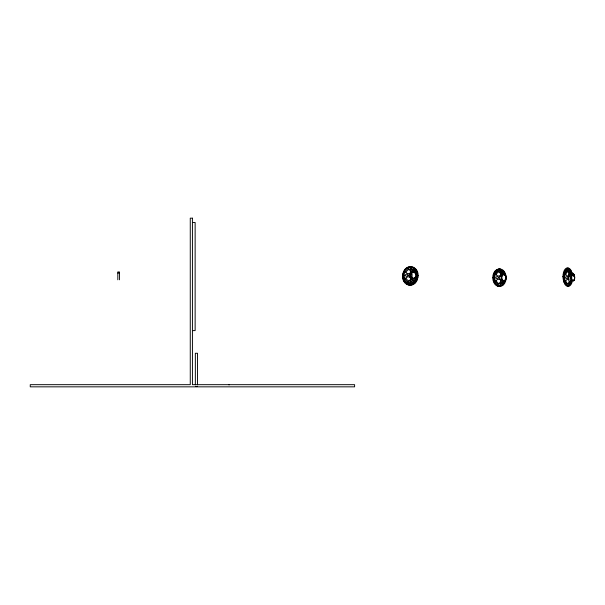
<?xml version="1.0" encoding="UTF-8"?>
<svg xmlns="http://www.w3.org/2000/svg" width="605" height="605" viewBox="0 0 605 605"><rect width="100%" height="100%" fill="white"/><g stroke="black" fill="none" stroke-linecap="round" stroke-linejoin="round"><path stroke-width="0.91" d="M499.677 285.832C498.664 286.346 500.214 285.9 499.42 285.416M567.535 269.52L567.792 269.89M571.808 281.06L570.341 284.206A7.555 3.774 -90 0 1 566.56 284.206L565.183 281.446A7.555 3.774 -90 0 1 565.183 273.891L566.56 271.123A7.555 3.774 -90 0 1 570.341 271.123L571.808 274.277M499.072 285.832L498.603 285.847M498.603 269.505L499.072 269.52M569.169 276.78A3.433 1.717 -90 0 1 569.343 275.948L569.97 274.693A3.433 1.717 -90 0 1 571.271 274.352M493.983 277.839L493.521 277.68L493.975 277.498M505.251 279.623A7.555 5.339 -90 0 1 504.714 281.446L502.763 284.206A7.555 5.339 -90 0 1 497.423 284.206L495.465 281.446A7.555 5.339 -90 0 1 495.465 273.891L497.423 271.123A7.555 5.339 90 0 1 502.763 271.123L504.714 273.891A7.555 5.339 -90 0 1 505.251 275.714M502.657 280.985A3.433 2.428 -90 0 1 500.819 280.637L499.927 279.381A3.433 2.428 -90 0 1 499.927 275.948L500.819 274.693A3.433 2.428 -90 0 1 502.657 274.352M563.58 277.377L563.58 277.975M405.063 271.471L407.46 268.703A7.555 6.542 -90 0 1 414.002 268.703L416.391 271.471A7.555 6.542 -90 0 1 416.391 279.018L414.002 281.786A7.555 6.542 -90 0 1 407.46 281.786L405.063 279.018A7.555 6.542 -90 0 1 405.063 271.471A3.887 3.796 -8.4 0 0 409.532 273.528A3.433 2.972 -90 0 0 409.532 276.961L410.613 278.217M409.532 273.528L410.613 272.273M403.384 275.585L403.293 274.912L403.225 275.585M417.14 274.957L417.586 275.26L417.208 275.585M192.428 222.489L195.135 222.489L195.135 330.61L192.428 330.61M117.816 273.021L119.435 273.021M410.447 273.021L412.065 273.021L412.065 271.94L410.447 271.94L410.447 273.142M500.69 274.224L502.316 274.224M499.42 269.936C500.237 269.429 498.686 268.991 499.677 269.52M413.593 272.273L414.206 272.817M567.792 285.454L567.535 285.832M570.371 274.957L570.371 281.272M568.745 274.617L568.745 281.159M502.316 274.337L502.316 273.142L500.69 273.142L500.69 276.727M500.69 279.298L500.69 280.871M412.065 274.02L412.065 279.797M410.447 274.715L410.447 279.797M229.053 384.432L229.053 384.977M197.51 384.772L197.51 353.267L195.347 353.267L195.347 384.772M119.435 279.797L119.435 271.94L117.816 271.94L117.816 279.797M197.336 386.277A1.081 1.081 0 0 1 195.808 386.277M410.992 276.787A3.086 2.67 -90 0 1 412.285 272.394A3.086 2.67 -90 0 1 415.885 274.451M415.885 276.046A3.086 2.67 -90 0 1 411.967 277.922M410.727 269.081A6.163 5.339 -90 0 1 412.111 269.285M413.404 269.906A6.163 5.339 -90 0 1 415.892 273.649M415.892 276.84A6.163 5.339 -90 0 1 413.404 280.584M412.111 281.204A6.163 5.339 -90 0 1 410.727 281.416M409.351 281.204A6.163 5.339 -90 0 1 406.106 278.33M406.106 272.159A6.163 5.339 -90 0 1 409.351 269.285M411.816 272.273A3.433 2.972 -90 0 1 416.263 274.95A3.433 2.972 -90 0 1 412.285 278.474A3.433 2.972 -90 0 1 411.203 272.817M409.986 276.674A2.783 2.405 -90 0 1 409.744 276.001M409.744 274.564A2.783 2.405 -90 0 1 409.986 273.891M412.875 278.565A3.433 2.972 -90 0 1 411.332 278.565M411.332 271.932A3.433 2.972 -90 0 1 412.875 271.932M405.063 279.018A3.887 3.796 8.4 0 1 409.532 276.961M407.46 268.703A3.887 3.207 24 0 1 410.583 271.887M410.5 278.981A3.887 3.207 -24 0 1 407.46 281.786M414.002 281.786A3.887 2.375 -49.3 0 1 413.412 278.602M415.325 276.863A3.887 1.792 -76.1 0 1 416.391 279.018M416.391 271.471A3.887 1.792 76.1 0 1 415.325 273.634M413.412 271.887A3.887 2.375 49.3 0 1 414.002 268.703M415.075 281.847A8.599 7.449 -90 0 1 404.874 281.166A8.599 7.449 -90 0 1 404.874 269.361A8.599 7.449 -90 0 1 415.075 268.68M415.552 269.18A8.599 7.449 -90 0 1 416.384 270.329M416.732 270.964A8.599 7.449 -90 0 1 417.48 273.036M417.48 277.491A8.599 7.449 -90 0 1 416.732 279.563M416.384 280.191A8.599 7.449 -90 0 1 415.552 281.34M413.57 268.703A7.555 6.542 -90 0 1 415.968 271.471M416.225 272.053A7.555 6.542 -90 0 1 416.618 273.294M416.618 277.203A7.555 6.542 -90 0 1 416.225 278.436M415.968 279.018A7.555 6.542 -90 0 1 413.57 281.786M415.968 274.254A1.528 0.673 85.3 0 1 416.815 275.245A1.528 0.673 -85.3 0 1 415.968 276.243M505.273 279.85A3.086 2.186 -90 0 1 502.188 279.85A3.086 2.186 -90 0 1 502.188 275.487A3.086 2.186 -90 0 1 505.273 275.487M505.621 276.122A3.086 2.186 -90 0 1 505.621 279.207M500.093 271.501A6.163 4.364 -90 0 1 503.867 274.587M503.867 280.75A6.163 4.364 -90 0 1 500.093 283.836M498.959 283.624A6.163 4.364 -90 0 1 496.312 280.75M496.312 274.587A6.163 4.364 -90 0 1 498.959 271.713M500.615 279.669A2.783 1.966 -90 0 1 500.305 279.094M500.305 276.311A2.783 1.966 -90 0 1 500.615 275.736M499.927 275.948A3.887 3.698 46.1 0 1 495.465 273.891M495.465 281.446A3.887 3.698 -46.1 0 1 499.927 279.381M500.819 280.637A3.887 2.866 -40.2 0 1 497.423 284.206M497.423 271.123A3.887 2.866 40.2 0 1 500.819 274.693M502.763 284.206A3.887 1.694 -55.1 0 1 503.035 281.023M504.767 280.372A3.887 0.862 -77.3 0 1 504.714 281.446M504.714 273.891A3.887 0.862 77.3 0 1 504.767 274.957M503.035 274.315A3.887 1.694 55.1 0 1 502.763 271.123M502.15 271.123A7.555 5.339 -90 0 1 504.109 273.891M504.109 281.446A7.555 5.339 -90 0 1 503.262 283.004M495.707 272.326A7.555 5.339 -90 0 1 496.811 271.123M501.363 273.279A1.528 0.976 44.1 0 1 500.237 272.084A1.528 0.976 44.1 0 1 500.494 270.972A1.528 0.817 49.1 0 1 501.855 273.135M573.684 280.342A3.086 1.543 -90 0 1 571.37 277.665A3.086 1.543 -90 0 1 573.684 274.995M574.001 275.487A3.086 1.543 -90 0 1 574.243 276.122M574.243 279.207A3.086 1.543 -90 0 1 574.001 279.85M568.45 271.501A6.163 3.086 -90 0 1 570.628 273.309M570.628 282.028A6.163 3.086 -90 0 1 568.45 283.836M567.649 283.624A6.163 3.086 -90 0 1 565.781 280.75M565.781 274.587A6.163 3.086 -90 0 1 567.649 271.713M569.343 275.948A3.887 3.343 65.1 0 1 565.183 273.891M572.164 281.983A8.599 4.295 -90 0 1 565.675 284.267A8.599 4.295 -90 0 1 565.675 271.093A8.599 4.295 -90 0 1 572.164 273.384M566.56 271.123A3.887 2.329 49.9 0 1 569.645 273.929M569.827 274.315A3.887 2.329 49.9 0 1 569.97 274.693M565.183 281.446A3.887 3.343 -65.1 0 1 568.965 279.298M569.827 281.023A3.887 2.329 -49.9 0 1 566.56 284.206M570.341 284.206A3.887 0.892 -58 0 1 571.46 281.023M571.46 274.315A3.887 0.892 58 0 1 570.341 271.123M568.813 285.991A8.599 4.295 -90 0 1 563.399 277.68A8.599 4.295 -90 0 1 568.813 269.376M571.271 280.985A3.433 1.717 -90 0 1 570.386 280.985M569.592 271.123A7.555 3.774 -90 0 1 570.379 272.326M570.379 283.004A7.555 3.774 -90 0 1 569.592 284.206M417.805 276.606A8.599 7.449 -90 0 1 406.636 284.048M405.093 282.679A8.599 7.449 -90 0 1 403.361 279.54M403.172 278.829A8.599 7.449 -90 0 1 402.945 277.347M402.945 275.857A8.599 7.449 -90 0 1 403.172 274.375M407.914 282.815A3.887 3.207 -24 0 1 407.074 283.125M413.185 283.125A7.555 6.542 -90 0 1 403.399 277.241M417.352 277.347A8.599 7.449 -90 0 1 417.125 278.829M416.928 279.54A8.599 7.449 -90 0 1 406.787 284.395A8.599 7.449 -90 0 1 403.482 272.303M494.179 281.983A8.599 6.08 90 0 0 501.023 285.991A8.599 6.08 -90 0 1 493.393 277.68C492.81 276.553 492.886 278.799 493.37 277.672A8.599 6.08 -90 0 1 501.046 269.376A8.599 6.08 90 0 0 494.179 273.384M500.418 285.991A8.599 6.08 -90 0 1 492.757 277.68A8.599 6.08 -90 0 1 500.418 269.376M495.056 283.004A7.555 5.339 -90 0 1 495.056 272.326M572.769 273.46A3.086 1.543 -90 0 1 574.311 276.546M572.466 273.46A3.086 1.543 -90 0 1 574.009 276.546M572.466 273.112A3.433 1.717 -90 0 1 574.183 276.546M566.908 268.257A8.599 4.295 -90 0 1 572.171 274.337M566.121 270.004A3.887 2.329 49.9 0 1 566.469 270.14M565.123 284.01A8.599 4.295 -90 0 1 563.55 272.258A8.599 4.295 -90 0 1 569.426 269.112M563.55 277.854A7.555 3.774 -90 0 1 568.246 269.248M563.066 276.47L563.278 276.878L563.066 276.47M564.238 277.589L564.457 278.005L564.238 277.589M568.277 269.52L568.496 269.928L568.277 269.52M567.104 268.378L567.308 268.809L567.104 268.378M568.284 285.658L568.488 286.082L568.284 285.658M499.851 269.52C500.131 270.775 500.577 268.628 499.851 269.52M494.141 277.589C494.406 278.845 494.882 276.727 494.141 277.589M402.643 276.508L403.195 276.757L402.643 276.508M410.008 267.092L410.553 267.342L410.008 267.092M410.432 267.092L410.984 267.342L410.462 267.009M403.444 275.169L403.989 275.419L403.444 275.169M409.638 284.584L410.182 284.834L409.638 284.584M410.069 284.584L410.613 284.834L410.092 284.501M499.851 285.658C500.078 286.921 500.637 284.811 499.851 285.658M410.008 283.238L410.545 283.503L410.008 283.238M410.44 283.238L410.977 283.503L410.44 283.238M417.427 275.162L417.972 275.434L417.427 275.162M192.428 218.163L190.265 218.163L190.265 384.674L30.25 384.674L30.25 386.837L354.606 386.837L354.606 384.674L192.428 384.674L192.428 218.163M570.371 273.422L568.745 273.422L568.745 274.504L570.371 274.504L570.371 273.422M415.794 276.787A3.086 2.67 -90 0 0 413.48 272.159A3.086 2.67 -90 0 0 411.158 276.787A3.086 2.67 -90 0 0 415.794 276.787M412.277 280.697A1.528 1.044 -40.8 0 0 411.816 279.533A1.528 1.157 -32.5 0 0 411.014 281.938A1.528 1.044 -40.8 0 0 412.277 280.697M404.269 270.964A8.599 7.449 90 0 0 410.712 283.858A8.599 7.449 90 0 0 417.163 270.964A8.599 7.449 90 0 0 404.269 270.964M408.103 275.245A1.528 1.52 -41.4 0 0 405.214 275.245A1.528 1.52 41.4 0 0 408.103 275.245M411.014 268.552A1.528 1.157 32.5 0 0 411.816 270.957A1.528 1.044 40.8 0 0 412.277 269.792A1.528 1.044 40.8 0 0 411.014 268.552M505.515 279.85A3.086 2.186 -90 0 0 504.54 274.685A3.086 2.186 -90 0 0 501.863 278.466A3.086 2.186 -90 0 0 505.515 279.85M505.447 280.092A3.433 2.428 -90 0 0 504.358 274.352A3.433 2.428 -90 0 0 501.386 278.557A3.433 2.428 -90 0 0 505.447 280.092M501.742 283.117A1.528 0.817 -49.1 0 0 501.628 281.96A1.528 0.976 -44.1 0 0 500.29 283.117A1.528 0.976 -44.1 0 0 500.494 284.365A1.528 0.817 -49.1 0 0 501.742 283.117M494.814 273.384A8.599 6.08 90 0 0 500.078 286.278A8.599 6.08 90 0 0 505.341 273.384A8.599 6.08 90 0 0 494.814 273.384M503.768 271.607A8.599 6.08 -90 0 0 502.513 270.238A8.599 6.08 90 0 1 503.746 271.607M502.513 285.129A8.599 6.08 -90 0 0 503.768 283.76A8.599 6.08 90 0 1 502.49 285.129M498.596 277.665A1.528 1.497 69.6 0 0 495.76 277.665A1.528 1.497 -69.6 0 0 498.596 277.665M574.546 279.207A3.086 1.543 -90 0 0 573.207 274.579A3.086 1.543 -90 0 0 571.869 279.207A3.086 1.543 -90 0 0 574.546 279.207M574.122 280.092A3.433 1.717 -90 0 0 573.351 274.352A3.433 1.717 -90 0 0 571.249 278.557A3.433 1.717 -90 0 0 574.122 280.092M570.099 283.117A1.528 0.537 -53.8 0 0 570.333 281.96A1.528 0.734 -51 0 0 569.071 283.117A1.528 0.734 -51 0 0 568.942 284.365A1.528 0.537 -53.8 0 0 570.099 283.117M568.186 277.665A1.528 1.369 80.6 0 0 565.599 277.665A1.528 1.369 -80.6 0 0 568.186 277.665M569.071 272.212A1.528 0.734 51 0 0 570.333 273.377A1.528 0.537 53.8 0 0 570.099 272.212A1.528 0.537 53.8 0 0 568.942 270.972A1.528 0.734 51 0 0 569.071 272.212"/></g></svg>
